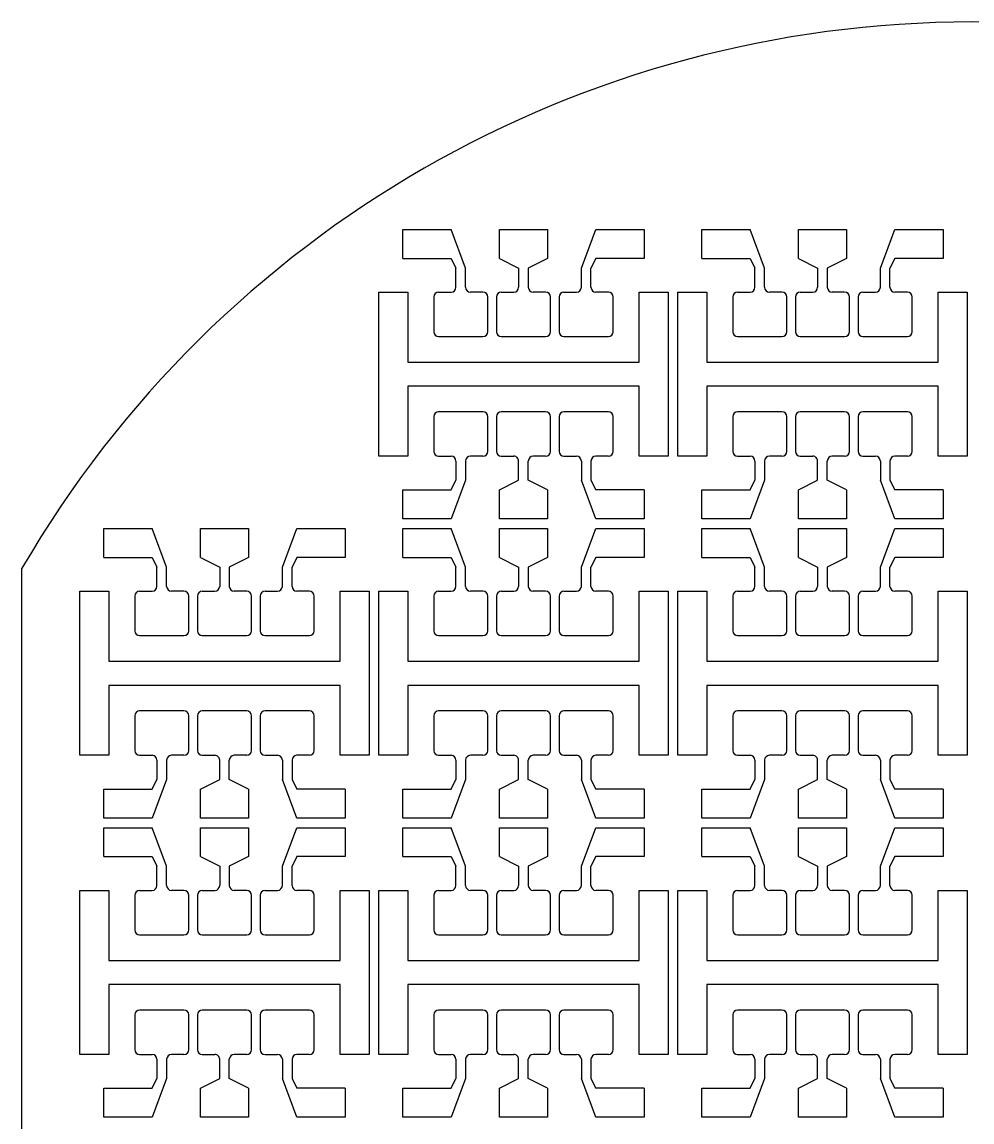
# Model space of a CAD drawing. Header units: millimetres. Extents: x 2005 to 2202, y 1694 to 1922.
# Drawn here: x 2005.4 to 2103.9, y 1807.7 to 1921.7 of the extents above; entities that cross this region are included whole.
import ezdxf

# ---------------------------------------------------------------- set-up
doc = ezdxf.new("R2010")
doc.units = ezdxf.units.MM
doc.layers.add('evap_stencil', color=1, linetype='Continuous')

msp = doc.modelspace()

# ---------------------------------------------------------------- linework, layer by layer
at = {"layer": 'evap_stencil'}
for p, q in [((2044.89, 1897.23), (2044.89, 1900.23)), ((2044.89, 1900.23), (2049.89, 1900.23)), ((2051.39, 1896.23), (2049.89, 1900.23)), ((2054.89, 1897.23), (2054.89, 1900.23)), ((2054.89, 1900.23), (2059.89, 1900.23)), ((2059.89, 1900.23), (2059.89, 1897.23)), ((2063.39, 1896.23), (2064.89, 1900.23)), ((2064.89, 1900.23), (2069.89, 1900.23)), ((2069.89, 1900.23), (2069.89, 1897.23)), ((2075.89, 1897.23), (2075.89, 1900.23)), ((2075.89, 1900.23), (2080.89, 1900.23)), ((2082.39, 1896.23), (2080.89, 1900.23)), ((2085.89, 1897.23), (2085.89, 1900.23)), ((2085.89, 1900.23), (2090.89, 1900.23)), ((2090.89, 1900.23), (2090.89, 1897.23)), ((2094.39, 1896.23), (2095.89, 1900.23)), ((2095.89, 1900.23), (2100.89, 1900.23)), ((2100.89, 1900.23), (2100.89, 1897.23)), ((2044.89, 1897.23), (2049.89, 1897.23)), ((2049.89, 1897.23), (2050.39, 1896.23)), ((2054.89, 1897.23), (2056.89, 1896.23)), ((2059.89, 1897.23), (2057.89, 1896.23)), ((2064.89, 1897.23), (2064.39, 1896.23)), ((2069.89, 1897.23), (2064.89, 1897.23)), ((2075.89, 1897.23), (2080.89, 1897.23)), ((2080.89, 1897.23), (2081.39, 1896.23)), ((2085.89, 1897.23), (2087.89, 1896.23)), ((2090.89, 1897.23), (2088.89, 1896.23)), ((2095.89, 1897.23), (2095.39, 1896.23)), ((2100.89, 1897.23), (2095.89, 1897.23)), ((2050.39, 1894.23), (2050.39, 1896.23)), ((2051.39, 1894.23), (2051.39, 1896.23)), ((2056.89, 1896.23), (2056.89, 1894.23)), ((2057.89, 1896.23), (2057.89, 1894.23)), ((2063.39, 1894.23), (2063.39, 1896.23)), ((2064.39, 1894.23), (2064.39, 1896.23)), ((2081.39, 1894.23), (2081.39, 1896.23)), ((2082.39, 1894.23), (2082.39, 1896.23)), ((2087.89, 1896.23), (2087.89, 1894.23)), ((2088.89, 1896.23), (2088.89, 1894.23)), ((2094.39, 1894.23), (2094.39, 1896.23)), ((2095.39, 1894.23), (2095.39, 1896.23)), ((2048.59, 1893.73), (2049.89, 1893.73)), ((2053.19, 1893.73), (2051.89, 1893.73)), ((2055.09, 1893.73), (2056.39, 1893.73)), ((2059.69, 1893.73), (2058.39, 1893.73)), ((2061.59, 1893.73), (2062.89, 1893.73)), ((2066.19, 1893.73), (2064.89, 1893.73)), ((2079.59, 1893.73), (2080.89, 1893.73)), ((2084.19, 1893.73), (2082.89, 1893.73)), ((2086.09, 1893.73), (2087.39, 1893.73)), ((2090.69, 1893.73), (2089.39, 1893.73)), ((2092.59, 1893.73), (2093.89, 1893.73)), ((2097.19, 1893.73), (2095.89, 1893.73)), ((2048.09, 1893.23), (2048.09, 1889.63)), ((2053.69, 1889.63), (2053.69, 1893.23)), ((2054.59, 1893.23), (2054.59, 1889.63)), ((2060.19, 1889.63), (2060.19, 1893.23)), ((2061.09, 1893.23), (2061.09, 1889.63)), ((2066.69, 1889.63), (2066.69, 1893.23)), ((2079.09, 1893.23), (2079.09, 1889.63)), ((2084.69, 1889.63), (2084.69, 1893.23)), ((2085.59, 1893.23), (2085.59, 1889.63)), ((2091.19, 1889.63), (2091.19, 1893.23)), ((2092.09, 1893.23), (2092.09, 1889.63)), ((2097.69, 1889.63), (2097.69, 1893.23)), ((2048.59, 1889.13), (2053.19, 1889.13)), ((2055.09, 1889.13), (2059.69, 1889.13)), ((2061.59, 1889.13), (2066.19, 1889.13)), ((2079.59, 1889.13), (2084.19, 1889.13)), ((2086.09, 1889.13), (2090.69, 1889.13)), ((2092.59, 1889.13), (2097.19, 1889.13)), ((2053.19, 1881.33), (2048.59, 1881.33)), ((2059.69, 1881.33), (2055.09, 1881.33)), ((2066.19, 1881.33), (2061.59, 1881.33)), ((2084.19, 1881.33), (2079.59, 1881.33)), ((2090.69, 1881.33), (2086.09, 1881.33)), ((2097.19, 1881.33), (2092.59, 1881.33)), ((2048.09, 1880.83), (2048.09, 1877.23)), ((2053.69, 1877.23), (2053.69, 1880.83)), ((2054.59, 1880.83), (2054.59, 1877.23)), ((2060.19, 1877.23), (2060.19, 1880.83)), ((2061.09, 1880.83), (2061.09, 1877.23)), ((2066.69, 1877.23), (2066.69, 1880.83)), ((2079.09, 1880.83), (2079.09, 1877.23)), ((2084.69, 1877.23), (2084.69, 1880.83)), ((2085.59, 1880.83), (2085.59, 1877.23)), ((2091.19, 1877.23), (2091.19, 1880.83)), ((2092.09, 1880.83), (2092.09, 1877.23)), ((2097.69, 1877.23), (2097.69, 1880.83)), ((2048.59, 1876.73), (2049.89, 1876.73)), ((2053.19, 1876.73), (2051.89, 1876.73)), ((2055.09, 1876.73), (2056.39, 1876.73)), ((2059.69, 1876.73), (2058.39, 1876.73)), ((2061.59, 1876.73), (2062.89, 1876.73)), ((2066.19, 1876.73), (2064.89, 1876.73)), ((2079.59, 1876.73), (2080.89, 1876.73)), ((2084.19, 1876.73), (2082.89, 1876.73)), ((2086.09, 1876.73), (2087.39, 1876.73)), ((2090.69, 1876.73), (2089.39, 1876.73)), ((2092.59, 1876.73), (2093.89, 1876.73)), ((2097.19, 1876.73), (2095.89, 1876.73)), ((2050.39, 1876.23), (2050.39, 1874.23)), ((2051.39, 1876.23), (2051.39, 1874.23)), ((2056.89, 1874.23), (2056.89, 1876.23)), ((2057.89, 1874.23), (2057.89, 1876.23)), ((2063.39, 1876.23), (2063.39, 1874.23)), ((2064.39, 1876.23), (2064.39, 1874.23)), ((2081.39, 1876.23), (2081.39, 1874.23)), ((2082.39, 1876.23), (2082.39, 1874.23)), ((2087.89, 1874.23), (2087.89, 1876.23)), ((2088.89, 1874.23), (2088.89, 1876.23)), ((2094.39, 1876.23), (2094.39, 1874.23)), ((2095.39, 1876.23), (2095.39, 1874.23)), ((2051.39, 1874.23), (2049.89, 1870.23)), ((2049.89, 1873.23), (2050.39, 1874.23)), ((2054.89, 1873.23), (2056.89, 1874.23)), ((2059.89, 1873.23), (2057.89, 1874.23)), ((2064.89, 1870.23), (2063.39, 1874.23)), ((2064.39, 1874.23), (2064.89, 1873.23)), ((2082.39, 1874.23), (2080.89, 1870.23)), ((2080.89, 1873.23), (2081.39, 1874.23)), ((2085.89, 1873.23), (2087.89, 1874.23)), ((2090.89, 1873.23), (2088.89, 1874.23)), ((2095.89, 1870.23), (2094.39, 1874.23)), ((2095.39, 1874.23), (2095.89, 1873.23)), ((2044.89, 1870.23), (2044.89, 1873.23)), ((2044.89, 1873.23), (2049.89, 1873.23)), ((2054.89, 1870.23), (2054.89, 1873.23)), ((2059.89, 1873.23), (2059.89, 1870.23)), ((2069.89, 1873.23), (2064.89, 1873.23)), ((2069.89, 1873.23), (2069.89, 1870.23)), ((2075.89, 1870.23), (2075.89, 1873.23)), ((2075.89, 1873.23), (2080.89, 1873.23)), ((2085.89, 1870.23), (2085.89, 1873.23)), ((2090.89, 1873.23), (2090.89, 1870.23)), ((2100.89, 1873.23), (2095.89, 1873.23)), ((2100.89, 1873.23), (2100.89, 1870.23)), ((2049.89, 1870.23), (2044.89, 1870.23)), ((2059.89, 1870.23), (2054.89, 1870.23)), ((2069.89, 1870.23), (2064.89, 1870.23)), ((2080.89, 1870.23), (2075.89, 1870.23)), ((2090.89, 1870.23), (2085.89, 1870.23)), ((2100.89, 1870.23), (2095.89, 1870.23)), ((2013.89, 1866.23), (2013.89, 1869.23)), ((2013.89, 1869.23), (2018.89, 1869.23)), ((2020.39, 1865.23), (2018.89, 1869.23)), ((2023.89, 1866.23), (2023.89, 1869.23)), ((2023.89, 1869.23), (2028.89, 1869.23)), ((2028.89, 1869.23), (2028.89, 1866.23)), ((2032.39, 1865.23), (2033.89, 1869.23)), ((2033.89, 1869.23), (2038.89, 1869.23)), ((2038.89, 1869.23), (2038.89, 1866.23)), ((2044.89, 1866.23), (2044.89, 1869.23)), ((2044.89, 1869.23), (2049.89, 1869.23)), ((2051.39, 1865.23), (2049.89, 1869.23)), ((2054.89, 1866.23), (2054.89, 1869.23)), ((2054.89, 1869.23), (2059.89, 1869.23)), ((2059.89, 1869.23), (2059.89, 1866.23)), ((2063.39, 1865.23), (2064.89, 1869.23)), ((2064.89, 1869.23), (2069.89, 1869.23)), ((2069.89, 1869.23), (2069.89, 1866.23)), ((2075.89, 1866.23), (2075.89, 1869.23)), ((2075.89, 1869.23), (2080.89, 1869.23)), ((2082.39, 1865.23), (2080.89, 1869.23)), ((2085.89, 1866.23), (2085.89, 1869.23)), ((2085.89, 1869.23), (2090.89, 1869.23)), ((2090.89, 1869.23), (2090.89, 1866.23)), ((2094.39, 1865.23), (2095.89, 1869.23)), ((2095.89, 1869.23), (2100.89, 1869.23)), ((2100.89, 1869.23), (2100.89, 1866.23)), ((2013.89, 1866.23), (2018.89, 1866.23)), ((2018.89, 1866.23), (2019.39, 1865.23)), ((2023.89, 1866.23), (2025.89, 1865.23)), ((2028.89, 1866.23), (2026.89, 1865.23)), ((2033.89, 1866.23), (2033.39, 1865.23)), ((2038.89, 1866.23), (2033.89, 1866.23)), ((2044.89, 1866.23), (2049.89, 1866.23)), ((2049.89, 1866.23), (2050.39, 1865.23)), ((2054.89, 1866.23), (2056.89, 1865.23)), ((2059.89, 1866.23), (2057.89, 1865.23)), ((2064.89, 1866.23), (2064.39, 1865.23)), ((2069.89, 1866.23), (2064.89, 1866.23)), ((2075.89, 1866.23), (2080.89, 1866.23)), ((2080.89, 1866.23), (2081.39, 1865.23)), ((2085.89, 1866.23), (2087.89, 1865.23)), ((2090.89, 1866.23), (2088.89, 1865.23)), ((2095.89, 1866.23), (2095.39, 1865.23)), ((2100.89, 1866.23), (2095.89, 1866.23)), ((2005.39, 1750.33), (2005.39, 1865.13)), ((2019.39, 1863.23), (2019.39, 1865.23)), ((2020.39, 1863.23), (2020.39, 1865.23)), ((2025.89, 1865.23), (2025.89, 1863.23)), ((2026.89, 1865.23), (2026.89, 1863.23)), ((2032.39, 1863.23), (2032.39, 1865.23)), ((2033.39, 1863.23), (2033.39, 1865.23)), ((2050.39, 1863.23), (2050.39, 1865.23)), ((2051.39, 1863.23), (2051.39, 1865.23)), ((2056.89, 1865.23), (2056.89, 1863.23)), ((2057.89, 1865.23), (2057.89, 1863.23)), ((2063.39, 1863.23), (2063.39, 1865.23)), ((2064.39, 1863.23), (2064.39, 1865.23)), ((2081.39, 1863.23), (2081.39, 1865.23)), ((2082.39, 1863.23), (2082.39, 1865.23)), ((2087.89, 1865.23), (2087.89, 1863.23)), ((2088.89, 1865.23), (2088.89, 1863.23)), ((2094.39, 1863.23), (2094.39, 1865.23)), ((2095.39, 1863.23), (2095.39, 1865.23)), ((2017.09, 1862.23), (2017.09, 1858.63)), ((2017.59, 1862.73), (2018.89, 1862.73)), ((2022.19, 1862.73), (2020.89, 1862.73)), ((2022.69, 1858.63), (2022.69, 1862.23)), ((2023.59, 1862.23), (2023.59, 1858.63)), ((2024.09, 1862.73), (2025.39, 1862.73)), ((2028.69, 1862.73), (2027.39, 1862.73)), ((2029.19, 1858.63), (2029.19, 1862.23)), ((2030.09, 1862.23), (2030.09, 1858.63)), ((2030.59, 1862.73), (2031.89, 1862.73)), ((2035.19, 1862.73), (2033.89, 1862.73)), ((2035.69, 1858.63), (2035.69, 1862.23)), ((2048.09, 1862.23), (2048.09, 1858.63)), ((2048.59, 1862.73), (2049.89, 1862.73)), ((2053.19, 1862.73), (2051.89, 1862.73)), ((2053.69, 1858.63), (2053.69, 1862.23)), ((2054.59, 1862.23), (2054.59, 1858.63)), ((2055.09, 1862.73), (2056.39, 1862.73)), ((2059.69, 1862.73), (2058.39, 1862.73)), ((2060.19, 1858.63), (2060.19, 1862.23)), ((2061.09, 1862.23), (2061.09, 1858.63)), ((2061.59, 1862.73), (2062.89, 1862.73)), ((2066.19, 1862.73), (2064.89, 1862.73)), ((2066.69, 1858.63), (2066.69, 1862.23)), ((2079.09, 1862.23), (2079.09, 1858.63)), ((2079.59, 1862.73), (2080.89, 1862.73)), ((2084.19, 1862.73), (2082.89, 1862.73)), ((2084.69, 1858.63), (2084.69, 1862.23)), ((2085.59, 1862.23), (2085.59, 1858.63)), ((2086.09, 1862.73), (2087.39, 1862.73)), ((2090.69, 1862.73), (2089.39, 1862.73)), ((2091.19, 1858.63), (2091.19, 1862.23)), ((2092.09, 1862.23), (2092.09, 1858.63)), ((2092.59, 1862.73), (2093.89, 1862.73)), ((2097.19, 1862.73), (2095.89, 1862.73)), ((2097.69, 1858.63), (2097.69, 1862.23)), ((2017.59, 1858.13), (2022.19, 1858.13)), ((2024.09, 1858.13), (2028.69, 1858.13)), ((2030.59, 1858.13), (2035.19, 1858.13)), ((2048.59, 1858.13), (2053.19, 1858.13)), ((2055.09, 1858.13), (2059.69, 1858.13)), ((2061.59, 1858.13), (2066.19, 1858.13)), ((2079.59, 1858.13), (2084.19, 1858.13)), ((2086.09, 1858.13), (2090.69, 1858.13)), ((2092.59, 1858.13), (2097.19, 1858.13)), ((2022.19, 1850.33), (2017.59, 1850.33)), ((2028.69, 1850.33), (2024.09, 1850.33)), ((2035.19, 1850.33), (2030.59, 1850.33)), ((2053.19, 1850.33), (2048.59, 1850.33)), ((2059.69, 1850.33), (2055.09, 1850.33)), ((2066.19, 1850.33), (2061.59, 1850.33)), ((2084.19, 1850.33), (2079.59, 1850.33)), ((2090.69, 1850.33), (2086.09, 1850.33)), ((2097.19, 1850.33), (2092.59, 1850.33)), ((2017.09, 1849.83), (2017.09, 1846.23)), ((2022.69, 1846.23), (2022.69, 1849.83)), ((2023.59, 1849.83), (2023.59, 1846.23)), ((2029.19, 1846.23), (2029.19, 1849.83)), ((2030.09, 1849.83), (2030.09, 1846.23)), ((2035.69, 1846.23), (2035.69, 1849.83)), ((2048.09, 1849.83), (2048.09, 1846.23)), ((2053.69, 1846.23), (2053.69, 1849.83)), ((2054.59, 1849.83), (2054.59, 1846.23)), ((2060.19, 1846.23), (2060.19, 1849.83)), ((2061.09, 1849.83), (2061.09, 1846.23)), ((2066.69, 1846.23), (2066.69, 1849.83)), ((2079.09, 1849.83), (2079.09, 1846.23)), ((2084.69, 1846.23), (2084.69, 1849.83)), ((2085.59, 1849.83), (2085.59, 1846.23)), ((2091.19, 1846.23), (2091.19, 1849.83)), ((2092.09, 1849.83), (2092.09, 1846.23)), ((2097.69, 1846.23), (2097.69, 1849.83)), ((2017.59, 1845.73), (2018.89, 1845.73)), ((2022.19, 1845.73), (2020.89, 1845.73)), ((2024.09, 1845.73), (2025.39, 1845.73)), ((2028.69, 1845.73), (2027.39, 1845.73)), ((2030.59, 1845.73), (2031.89, 1845.73)), ((2035.19, 1845.73), (2033.89, 1845.73)), ((2048.59, 1845.73), (2049.89, 1845.73)), ((2053.19, 1845.73), (2051.89, 1845.73)), ((2055.09, 1845.73), (2056.39, 1845.73)), ((2059.69, 1845.73), (2058.39, 1845.73)), ((2061.59, 1845.73), (2062.89, 1845.73)), ((2066.19, 1845.73), (2064.89, 1845.73)), ((2079.59, 1845.73), (2080.89, 1845.73)), ((2084.19, 1845.73), (2082.89, 1845.73)), ((2086.09, 1845.73), (2087.39, 1845.73)), ((2090.69, 1845.73), (2089.39, 1845.73)), ((2092.59, 1845.73), (2093.89, 1845.73)), ((2097.19, 1845.73), (2095.89, 1845.73)), ((2019.39, 1845.23), (2019.39, 1843.23)), ((2020.39, 1845.23), (2020.39, 1843.23)), ((2025.89, 1843.23), (2025.89, 1845.23)), ((2026.89, 1843.23), (2026.89, 1845.23)), ((2032.39, 1845.23), (2032.39, 1843.23)), ((2033.39, 1845.23), (2033.39, 1843.23)), ((2050.39, 1845.23), (2050.39, 1843.23)), ((2051.39, 1845.23), (2051.39, 1843.23)), ((2056.89, 1843.23), (2056.89, 1845.23)), ((2057.89, 1843.23), (2057.89, 1845.23)), ((2063.39, 1845.23), (2063.39, 1843.23)), ((2064.39, 1845.23), (2064.39, 1843.23)), ((2081.39, 1845.23), (2081.39, 1843.23)), ((2082.39, 1845.23), (2082.39, 1843.23)), ((2087.89, 1843.23), (2087.89, 1845.23)), ((2088.89, 1843.23), (2088.89, 1845.23)), ((2094.39, 1845.23), (2094.39, 1843.23)), ((2095.39, 1845.23), (2095.39, 1843.23)), ((2020.39, 1843.23), (2018.89, 1839.23)), ((2018.89, 1842.23), (2019.39, 1843.23)), ((2023.89, 1842.23), (2025.89, 1843.23)), ((2028.89, 1842.23), (2026.89, 1843.23)), ((2033.89, 1839.23), (2032.39, 1843.23)), ((2033.39, 1843.23), (2033.89, 1842.23)), ((2051.39, 1843.23), (2049.89, 1839.23)), ((2049.89, 1842.23), (2050.39, 1843.23)), ((2054.89, 1842.23), (2056.89, 1843.23)), ((2059.89, 1842.23), (2057.89, 1843.23)), ((2064.89, 1839.23), (2063.39, 1843.23)), ((2064.39, 1843.23), (2064.89, 1842.23)), ((2082.39, 1843.23), (2080.89, 1839.23)), ((2080.89, 1842.23), (2081.39, 1843.23)), ((2085.89, 1842.23), (2087.89, 1843.23)), ((2090.89, 1842.23), (2088.89, 1843.23)), ((2095.89, 1839.23), (2094.39, 1843.23)), ((2095.39, 1843.23), (2095.89, 1842.23)), ((2013.89, 1839.23), (2013.89, 1842.23)), ((2013.89, 1842.23), (2018.89, 1842.23)), ((2023.89, 1839.23), (2023.89, 1842.23)), ((2028.89, 1842.23), (2028.89, 1839.23)), ((2038.89, 1842.23), (2033.89, 1842.23)), ((2038.89, 1842.23), (2038.89, 1839.23)), ((2044.89, 1839.23), (2044.89, 1842.23)), ((2044.89, 1842.23), (2049.89, 1842.23)), ((2054.89, 1839.23), (2054.89, 1842.23)), ((2059.89, 1842.23), (2059.89, 1839.23)), ((2069.89, 1842.23), (2064.89, 1842.23)), ((2069.89, 1842.23), (2069.89, 1839.23)), ((2075.89, 1839.23), (2075.89, 1842.23)), ((2075.89, 1842.23), (2080.89, 1842.23)), ((2085.89, 1839.23), (2085.89, 1842.23)), ((2090.89, 1842.23), (2090.89, 1839.23)), ((2100.89, 1842.23), (2095.89, 1842.23)), ((2100.89, 1842.23), (2100.89, 1839.23)), ((2018.89, 1839.23), (2013.89, 1839.23)), ((2028.89, 1839.23), (2023.89, 1839.23)), ((2038.89, 1839.23), (2033.89, 1839.23)), ((2049.89, 1839.23), (2044.89, 1839.23)), ((2059.89, 1839.23), (2054.89, 1839.23)), ((2069.89, 1839.23), (2064.89, 1839.23)), ((2080.89, 1839.23), (2075.89, 1839.23)), ((2090.89, 1839.23), (2085.89, 1839.23)), ((2100.89, 1839.23), (2095.89, 1839.23)), ((2013.89, 1835.23), (2013.89, 1838.23)), ((2013.89, 1838.23), (2018.89, 1838.23)), ((2020.39, 1834.23), (2018.89, 1838.23)), ((2023.89, 1835.23), (2023.89, 1838.23)), ((2023.89, 1838.23), (2028.89, 1838.23)), ((2028.89, 1838.23), (2028.89, 1835.23)), ((2032.39, 1834.23), (2033.89, 1838.23)), ((2033.89, 1838.23), (2038.89, 1838.23)), ((2038.89, 1838.23), (2038.89, 1835.23)), ((2044.89, 1835.23), (2044.89, 1838.23)), ((2044.89, 1838.23), (2049.89, 1838.23)), ((2051.39, 1834.23), (2049.89, 1838.23)), ((2054.89, 1835.23), (2054.89, 1838.23)), ((2054.89, 1838.23), (2059.89, 1838.23)), ((2059.89, 1838.23), (2059.89, 1835.23)), ((2063.39, 1834.23), (2064.89, 1838.23)), ((2064.89, 1838.23), (2069.89, 1838.23)), ((2069.89, 1838.23), (2069.89, 1835.23)), ((2075.89, 1835.23), (2075.89, 1838.23)), ((2075.89, 1838.23), (2080.89, 1838.23)), ((2082.39, 1834.23), (2080.89, 1838.23)), ((2085.89, 1835.23), (2085.89, 1838.23)), ((2085.89, 1838.23), (2090.89, 1838.23)), ((2090.89, 1838.23), (2090.89, 1835.23)), ((2094.39, 1834.23), (2095.89, 1838.23)), ((2095.89, 1838.23), (2100.89, 1838.23)), ((2100.89, 1838.23), (2100.89, 1835.23)), ((2013.89, 1835.23), (2018.89, 1835.23)), ((2018.89, 1835.23), (2019.39, 1834.23)), ((2023.89, 1835.23), (2025.89, 1834.23)), ((2028.89, 1835.23), (2026.89, 1834.23)), ((2033.89, 1835.23), (2033.39, 1834.23)), ((2038.89, 1835.23), (2033.89, 1835.23)), ((2044.89, 1835.23), (2049.89, 1835.23)), ((2049.89, 1835.23), (2050.39, 1834.23)), ((2054.89, 1835.23), (2056.89, 1834.23)), ((2059.89, 1835.23), (2057.89, 1834.23)), ((2064.89, 1835.23), (2064.39, 1834.23)), ((2069.89, 1835.23), (2064.89, 1835.23)), ((2075.89, 1835.23), (2080.89, 1835.23)), ((2080.89, 1835.23), (2081.39, 1834.23)), ((2085.89, 1835.23), (2087.89, 1834.23)), ((2090.89, 1835.23), (2088.89, 1834.23)), ((2095.89, 1835.23), (2095.39, 1834.23)), ((2100.89, 1835.23), (2095.89, 1835.23)), ((2019.39, 1832.23), (2019.39, 1834.23)), ((2020.39, 1832.23), (2020.39, 1834.23)), ((2025.89, 1834.23), (2025.89, 1832.23)), ((2026.89, 1834.23), (2026.89, 1832.23)), ((2032.39, 1832.23), (2032.39, 1834.23)), ((2033.39, 1832.23), (2033.39, 1834.23)), ((2050.39, 1832.23), (2050.39, 1834.23)), ((2051.39, 1832.23), (2051.39, 1834.23)), ((2056.89, 1834.23), (2056.89, 1832.23)), ((2057.89, 1834.23), (2057.89, 1832.23)), ((2063.39, 1832.23), (2063.39, 1834.23)), ((2064.39, 1832.23), (2064.39, 1834.23)), ((2081.39, 1832.23), (2081.39, 1834.23)), ((2082.39, 1832.23), (2082.39, 1834.23)), ((2087.89, 1834.23), (2087.89, 1832.23)), ((2088.89, 1834.23), (2088.89, 1832.23)), ((2094.39, 1832.23), (2094.39, 1834.23)), ((2095.39, 1832.23), (2095.39, 1834.23)), ((2017.09, 1831.23), (2017.09, 1827.63)), ((2017.59, 1831.73), (2018.89, 1831.73)), ((2022.19, 1831.73), (2020.89, 1831.73)), ((2022.69, 1827.63), (2022.69, 1831.23)), ((2023.59, 1831.23), (2023.59, 1827.63)), ((2024.09, 1831.73), (2025.39, 1831.73)), ((2028.69, 1831.73), (2027.39, 1831.73)), ((2029.19, 1827.63), (2029.19, 1831.23)), ((2030.09, 1831.23), (2030.09, 1827.63)), ((2030.59, 1831.73), (2031.89, 1831.73)), ((2035.19, 1831.73), (2033.89, 1831.73)), ((2035.69, 1827.63), (2035.69, 1831.23)), ((2048.09, 1831.23), (2048.09, 1827.63)), ((2048.59, 1831.73), (2049.89, 1831.73)), ((2053.19, 1831.73), (2051.89, 1831.73)), ((2053.69, 1827.63), (2053.69, 1831.23)), ((2054.59, 1831.23), (2054.59, 1827.63)), ((2055.09, 1831.73), (2056.39, 1831.73)), ((2059.69, 1831.73), (2058.39, 1831.73)), ((2060.19, 1827.63), (2060.19, 1831.23)), ((2061.09, 1831.23), (2061.09, 1827.63)), ((2061.59, 1831.73), (2062.89, 1831.73)), ((2066.19, 1831.73), (2064.89, 1831.73)), ((2066.69, 1827.63), (2066.69, 1831.23)), ((2079.09, 1831.23), (2079.09, 1827.63)), ((2079.59, 1831.73), (2080.89, 1831.73)), ((2084.19, 1831.73), (2082.89, 1831.73)), ((2084.69, 1827.63), (2084.69, 1831.23)), ((2085.59, 1831.23), (2085.59, 1827.63)), ((2086.09, 1831.73), (2087.39, 1831.73)), ((2090.69, 1831.73), (2089.39, 1831.73)), ((2091.19, 1827.63), (2091.19, 1831.23)), ((2092.09, 1831.23), (2092.09, 1827.63)), ((2092.59, 1831.73), (2093.89, 1831.73)), ((2097.19, 1831.73), (2095.89, 1831.73)), ((2097.69, 1827.63), (2097.69, 1831.23)), ((2017.59, 1827.13), (2022.19, 1827.13)), ((2024.09, 1827.13), (2028.69, 1827.13)), ((2030.59, 1827.13), (2035.19, 1827.13)), ((2048.59, 1827.13), (2053.19, 1827.13)), ((2055.09, 1827.13), (2059.69, 1827.13)), ((2061.59, 1827.13), (2066.19, 1827.13)), ((2079.59, 1827.13), (2084.19, 1827.13)), ((2086.09, 1827.13), (2090.69, 1827.13)), ((2092.59, 1827.13), (2097.19, 1827.13)), ((2017.09, 1818.83), (2017.09, 1815.23)), ((2022.19, 1819.33), (2017.59, 1819.33)), ((2022.69, 1815.23), (2022.69, 1818.83)), ((2023.59, 1818.83), (2023.59, 1815.23)), ((2028.69, 1819.33), (2024.09, 1819.33)), ((2029.19, 1815.23), (2029.19, 1818.83)), ((2030.09, 1818.83), (2030.09, 1815.23)), ((2035.19, 1819.33), (2030.59, 1819.33)), ((2035.69, 1815.23), (2035.69, 1818.83)), ((2048.09, 1818.83), (2048.09, 1815.23)), ((2053.19, 1819.33), (2048.59, 1819.33)), ((2053.69, 1815.23), (2053.69, 1818.83)), ((2054.59, 1818.83), (2054.59, 1815.23)), ((2059.69, 1819.33), (2055.09, 1819.33)), ((2060.19, 1815.23), (2060.19, 1818.83)), ((2061.09, 1818.83), (2061.09, 1815.23)), ((2066.19, 1819.33), (2061.59, 1819.33)), ((2066.69, 1815.23), (2066.69, 1818.83)), ((2079.09, 1818.83), (2079.09, 1815.23)), ((2084.19, 1819.33), (2079.59, 1819.33)), ((2084.69, 1815.23), (2084.69, 1818.83)), ((2085.59, 1818.83), (2085.59, 1815.23)), ((2090.69, 1819.33), (2086.09, 1819.33)), ((2091.19, 1815.23), (2091.19, 1818.83)), ((2092.09, 1818.83), (2092.09, 1815.23)), ((2097.19, 1819.33), (2092.59, 1819.33)), ((2097.69, 1815.23), (2097.69, 1818.83)), ((2017.59, 1814.73), (2018.89, 1814.73)), ((2019.39, 1814.23), (2019.39, 1812.23)), ((2020.39, 1814.23), (2020.39, 1812.23)), ((2022.19, 1814.73), (2020.89, 1814.73)), ((2024.09, 1814.73), (2025.39, 1814.73)), ((2025.89, 1812.23), (2025.89, 1814.23)), ((2026.89, 1812.23), (2026.89, 1814.23)), ((2028.69, 1814.73), (2027.39, 1814.73)), ((2030.59, 1814.73), (2031.89, 1814.73)), ((2032.39, 1814.23), (2032.39, 1812.23)), ((2033.39, 1814.23), (2033.39, 1812.23)), ((2035.19, 1814.73), (2033.89, 1814.73)), ((2048.59, 1814.73), (2049.89, 1814.73)), ((2050.39, 1814.23), (2050.39, 1812.23)), ((2051.39, 1814.23), (2051.39, 1812.23)), ((2053.19, 1814.73), (2051.89, 1814.73)), ((2055.09, 1814.73), (2056.39, 1814.73)), ((2056.89, 1812.23), (2056.89, 1814.23)), ((2057.89, 1812.23), (2057.89, 1814.23)), ((2059.69, 1814.73), (2058.39, 1814.73)), ((2061.59, 1814.73), (2062.89, 1814.73)), ((2063.39, 1814.23), (2063.39, 1812.23)), ((2064.39, 1814.23), (2064.39, 1812.23)), ((2066.19, 1814.73), (2064.89, 1814.73)), ((2079.59, 1814.73), (2080.89, 1814.73)), ((2081.39, 1814.23), (2081.39, 1812.23)), ((2082.39, 1814.23), (2082.39, 1812.23)), ((2084.19, 1814.73), (2082.89, 1814.73)), ((2086.09, 1814.73), (2087.39, 1814.73)), ((2087.89, 1812.23), (2087.89, 1814.23)), ((2088.89, 1812.23), (2088.89, 1814.23)), ((2090.69, 1814.73), (2089.39, 1814.73)), ((2092.59, 1814.73), (2093.89, 1814.73)), ((2094.39, 1814.23), (2094.39, 1812.23)), ((2095.39, 1814.23), (2095.39, 1812.23)), ((2097.19, 1814.73), (2095.89, 1814.73)), ((2020.39, 1812.23), (2018.89, 1808.23)), ((2018.89, 1811.23), (2019.39, 1812.23)), ((2023.89, 1811.23), (2025.89, 1812.23)), ((2028.89, 1811.23), (2026.89, 1812.23)), ((2033.89, 1808.23), (2032.39, 1812.23)), ((2033.39, 1812.23), (2033.89, 1811.23)), ((2051.39, 1812.23), (2049.89, 1808.23)), ((2049.89, 1811.23), (2050.39, 1812.23)), ((2054.89, 1811.23), (2056.89, 1812.23)), ((2059.89, 1811.23), (2057.89, 1812.23)), ((2064.89, 1808.23), (2063.39, 1812.23)), ((2064.39, 1812.23), (2064.89, 1811.23)), ((2082.39, 1812.23), (2080.89, 1808.23)), ((2080.89, 1811.23), (2081.39, 1812.23)), ((2085.89, 1811.23), (2087.89, 1812.23)), ((2090.89, 1811.23), (2088.89, 1812.23)), ((2095.89, 1808.23), (2094.39, 1812.23)), ((2095.39, 1812.23), (2095.89, 1811.23)), ((2013.89, 1808.23), (2013.89, 1811.23)), ((2013.89, 1811.23), (2018.89, 1811.23)), ((2023.89, 1808.23), (2023.89, 1811.23)), ((2028.89, 1811.23), (2028.89, 1808.23)), ((2038.89, 1811.23), (2033.89, 1811.23)), ((2038.89, 1811.23), (2038.89, 1808.23)), ((2044.89, 1808.23), (2044.89, 1811.23)), ((2044.89, 1811.23), (2049.89, 1811.23)), ((2054.89, 1808.23), (2054.89, 1811.23)), ((2059.89, 1811.23), (2059.89, 1808.23)), ((2069.89, 1811.23), (2064.89, 1811.23)), ((2069.89, 1811.23), (2069.89, 1808.23)), ((2075.89, 1808.23), (2075.89, 1811.23)), ((2075.89, 1811.23), (2080.89, 1811.23)), ((2085.89, 1808.23), (2085.89, 1811.23)), ((2090.89, 1811.23), (2090.89, 1808.23)), ((2100.89, 1811.23), (2095.89, 1811.23)), ((2100.89, 1811.23), (2100.89, 1808.23)), ((2018.89, 1808.23), (2013.89, 1808.23)), ((2028.89, 1808.23), (2023.89, 1808.23)), ((2038.89, 1808.23), (2033.89, 1808.23)), ((2049.89, 1808.23), (2044.89, 1808.23)), ((2059.89, 1808.23), (2054.89, 1808.23)), ((2069.89, 1808.23), (2064.89, 1808.23)), ((2080.89, 1808.23), (2075.89, 1808.23)), ((2090.89, 1808.23), (2085.89, 1808.23)), ((2100.89, 1808.23), (2095.89, 1808.23))]:
    msp.add_line(p, q, dxfattribs=at)
for points in [[(2042.39, 1893.73), (2045.39, 1893.73), (2045.39, 1886.48), (2069.39, 1886.48), (2069.39, 1893.73), (2072.39, 1893.73), (2072.39, 1876.73), (2069.39, 1876.73), (2069.39, 1883.98), (2045.39, 1883.98), (2045.39, 1876.73), (2042.39, 1876.73), (2042.39, 1893.73)], [(2073.39, 1893.73), (2076.39, 1893.73), (2076.39, 1886.48), (2100.39, 1886.48), (2100.39, 1893.73), (2103.39, 1893.73), (2103.39, 1876.73), (2100.39, 1876.73), (2100.39, 1883.98), (2076.39, 1883.98), (2076.39, 1876.73), (2073.39, 1876.73), (2073.39, 1893.73)], [(2011.39, 1862.73), (2014.39, 1862.73), (2014.39, 1855.48), (2038.39, 1855.48), (2038.39, 1862.73), (2041.39, 1862.73), (2041.39, 1845.73), (2038.39, 1845.73), (2038.39, 1852.98), (2014.39, 1852.98), (2014.39, 1845.73), (2011.39, 1845.73), (2011.39, 1862.73)], [(2042.39, 1862.73), (2045.39, 1862.73), (2045.39, 1855.48), (2069.39, 1855.48), (2069.39, 1862.73), (2072.39, 1862.73), (2072.39, 1845.73), (2069.39, 1845.73), (2069.39, 1852.98), (2045.39, 1852.98), (2045.39, 1845.73), (2042.39, 1845.73), (2042.39, 1862.73)], [(2073.39, 1862.73), (2076.39, 1862.73), (2076.39, 1855.48), (2100.39, 1855.48), (2100.39, 1862.73), (2103.39, 1862.73), (2103.39, 1845.73), (2100.39, 1845.73), (2100.39, 1852.98), (2076.39, 1852.98), (2076.39, 1845.73), (2073.39, 1845.73), (2073.39, 1862.73)], [(2011.39, 1831.73), (2014.39, 1831.73), (2014.39, 1824.48), (2038.39, 1824.48), (2038.39, 1831.73), (2041.39, 1831.73), (2041.39, 1814.73), (2038.39, 1814.73), (2038.39, 1821.98), (2014.39, 1821.98), (2014.39, 1814.73), (2011.39, 1814.73), (2011.39, 1831.73)], [(2042.39, 1831.73), (2045.39, 1831.73), (2045.39, 1824.48), (2069.39, 1824.48), (2069.39, 1831.73), (2072.39, 1831.73), (2072.39, 1814.73), (2069.39, 1814.73), (2069.39, 1821.98), (2045.39, 1821.98), (2045.39, 1814.73), (2042.39, 1814.73), (2042.39, 1831.73)], [(2073.39, 1831.73), (2076.39, 1831.73), (2076.39, 1824.48), (2100.39, 1824.48), (2100.39, 1831.73), (2103.39, 1831.73), (2103.39, 1814.73), (2100.39, 1814.73), (2100.39, 1821.98), (2076.39, 1821.98), (2076.39, 1814.73), (2073.39, 1814.73), (2073.39, 1831.73)]]:
    msp.add_lwpolyline(points, dxfattribs=at)
for centre, radius, start, end in [((2103.89, 1807.73), 114, 30.2232, 149.7686), ((2048.59, 1893.23), 0.5, 90, 180), ((2049.89, 1894.23), 0.5, 270, 0), ((2051.89, 1894.23), 0.5, 180, 270), ((2053.19, 1893.23), 0.5, 0, 90), ((2055.09, 1893.23), 0.5, 90, 180), ((2056.39, 1894.23), 0.5, 270, 0), ((2058.39, 1894.23), 0.5, 180, 270), ((2059.69, 1893.23), 0.5, 0, 90), ((2061.59, 1893.23), 0.5, 90, 180), ((2062.89, 1894.23), 0.5, 270, 0), ((2064.89, 1894.23), 0.5, 180, 270), ((2066.19, 1893.23), 0.5, 0, 90), ((2079.59, 1893.23), 0.5, 90, 180), ((2080.89, 1894.23), 0.5, 270, 0), ((2082.89, 1894.23), 0.5, 180, 270), ((2084.19, 1893.23), 0.5, 0, 90), ((2086.09, 1893.23), 0.5, 90, 180), ((2087.39, 1894.23), 0.5, 270, 0), ((2089.39, 1894.23), 0.5, 180, 270), ((2090.69, 1893.23), 0.5, 0, 90), ((2092.59, 1893.23), 0.5, 90, 180), ((2093.89, 1894.23), 0.5, 270, 0), ((2095.89, 1894.23), 0.5, 180, 270), ((2097.19, 1893.23), 0.5, 0, 90), ((2048.59, 1889.63), 0.5, 180, 270), ((2053.19, 1889.63), 0.5, 270, 0), ((2055.09, 1889.63), 0.5, 180, 270), ((2059.69, 1889.63), 0.5, 270, 0), ((2061.59, 1889.63), 0.5, 180, 270), ((2066.19, 1889.63), 0.5, 270, 0), ((2079.59, 1889.63), 0.5, 180, 270), ((2084.19, 1889.63), 0.5, 270, 0), ((2086.09, 1889.63), 0.5, 180, 270), ((2090.69, 1889.63), 0.5, 270, 0), ((2092.59, 1889.63), 0.5, 180, 270), ((2097.19, 1889.63), 0.5, 270, 0), ((2048.59, 1880.83), 0.5, 90, 180), ((2053.19, 1880.83), 0.5, 0, 90), ((2055.09, 1880.83), 0.5, 90, 180), ((2059.69, 1880.83), 0.5, 0, 90), ((2061.59, 1880.83), 0.5, 90, 180), ((2066.19, 1880.83), 0.5, 0, 90), ((2079.59, 1880.83), 0.5, 90, 180), ((2084.19, 1880.83), 0.5, 0, 90), ((2086.09, 1880.83), 0.5, 90, 180), ((2090.69, 1880.83), 0.5, 0, 90), ((2092.59, 1880.83), 0.5, 90, 180), ((2097.19, 1880.83), 0.5, 0, 90), ((2048.59, 1877.23), 0.5, 180, 270), ((2049.89, 1876.23), 0.5, 0, 90), ((2051.89, 1876.23), 0.5, 90, 180), ((2053.19, 1877.23), 0.5, 270, 0), ((2055.09, 1877.23), 0.5, 180, 270), ((2056.39, 1876.23), 0.5, 359.9986, 90), ((2058.39, 1876.23), 0.5, 90, 180), ((2059.69, 1877.23), 0.5, 270, 0), ((2061.59, 1877.23), 0.5, 180, 270), ((2062.89, 1876.23), 0.5, 0, 90), ((2064.89, 1876.23), 0.5, 90, 180), ((2066.19, 1877.23), 0.5, 270, 0), ((2079.59, 1877.23), 0.5, 180, 270), ((2080.89, 1876.23), 0.5, 0, 90), ((2082.89, 1876.23), 0.5, 90, 180), ((2084.19, 1877.23), 0.5, 270, 0), ((2086.09, 1877.23), 0.5, 180, 270), ((2087.39, 1876.23), 0.5, 359.9986, 90), ((2089.39, 1876.23), 0.5, 90, 180), ((2090.69, 1877.23), 0.5, 270, 0), ((2092.59, 1877.23), 0.5, 180, 270), ((2093.89, 1876.23), 0.5, 0, 90), ((2095.89, 1876.23), 0.5, 90, 180), ((2097.19, 1877.23), 0.5, 270, 0), ((2018.89, 1863.23), 0.5, 270, 0), ((2020.89, 1863.23), 0.5, 180, 270), ((2025.39, 1863.23), 0.5, 270, 0), ((2027.39, 1863.23), 0.5, 180, 270), ((2031.89, 1863.23), 0.5, 270, 0), ((2033.89, 1863.23), 0.5, 180, 270), ((2049.89, 1863.23), 0.5, 270, 0), ((2051.89, 1863.23), 0.5, 180, 270), ((2056.39, 1863.23), 0.5, 270, 0), ((2058.39, 1863.23), 0.5, 180, 270), ((2062.89, 1863.23), 0.5, 270, 0), ((2064.89, 1863.23), 0.5, 180, 270), ((2080.89, 1863.23), 0.5, 270, 0), ((2082.89, 1863.23), 0.5, 180, 270), ((2087.39, 1863.23), 0.5, 270, 0), ((2089.39, 1863.23), 0.5, 180, 270), ((2093.89, 1863.23), 0.5, 270, 0), ((2095.89, 1863.23), 0.5, 180, 270), ((2017.59, 1862.23), 0.5, 90, 180), ((2022.19, 1862.23), 0.5, 0, 90), ((2024.09, 1862.23), 0.5, 90, 180), ((2028.69, 1862.23), 0.5, 0, 90), ((2030.59, 1862.23), 0.5, 90, 180), ((2035.19, 1862.23), 0.5, 0, 90), ((2048.59, 1862.23), 0.5, 90, 180), ((2053.19, 1862.23), 0.5, 0, 90), ((2055.09, 1862.23), 0.5, 90, 180), ((2059.69, 1862.23), 0.5, 0, 90), ((2061.59, 1862.23), 0.5, 90, 180), ((2066.19, 1862.23), 0.5, 0, 90), ((2079.59, 1862.23), 0.5, 90, 180), ((2084.19, 1862.23), 0.5, 0, 90), ((2086.09, 1862.23), 0.5, 90, 180), ((2090.69, 1862.23), 0.5, 0, 90), ((2092.59, 1862.23), 0.5, 90, 180), ((2097.19, 1862.23), 0.5, 0, 90), ((2017.59, 1858.63), 0.5, 180, 270), ((2022.19, 1858.63), 0.5, 270, 0), ((2024.09, 1858.63), 0.5, 180, 270), ((2028.69, 1858.63), 0.5, 270, 0), ((2030.59, 1858.63), 0.5, 180, 270), ((2035.19, 1858.63), 0.5, 270, 0), ((2048.59, 1858.63), 0.5, 180, 270), ((2053.19, 1858.63), 0.5, 270, 0), ((2055.09, 1858.63), 0.5, 180, 270), ((2059.69, 1858.63), 0.5, 270, 0), ((2061.59, 1858.63), 0.5, 180, 270), ((2066.19, 1858.63), 0.5, 270, 0), ((2079.59, 1858.63), 0.5, 180, 270), ((2084.19, 1858.63), 0.5, 270, 0), ((2086.09, 1858.63), 0.5, 180, 270), ((2090.69, 1858.63), 0.5, 270, 0), ((2092.59, 1858.63), 0.5, 180, 270), ((2097.19, 1858.63), 0.5, 270, 0), ((2017.59, 1849.83), 0.5, 90, 180), ((2022.19, 1849.83), 0.5, 0, 90), ((2024.09, 1849.83), 0.5, 90, 180), ((2028.69, 1849.83), 0.5, 0, 90), ((2030.59, 1849.83), 0.5, 90, 180), ((2035.19, 1849.83), 0.5, 0, 90), ((2048.59, 1849.83), 0.5, 90, 180), ((2053.19, 1849.83), 0.5, 0, 90), ((2055.09, 1849.83), 0.5, 90, 180), ((2059.69, 1849.83), 0.5, 0, 90), ((2061.59, 1849.83), 0.5, 90, 180), ((2066.19, 1849.83), 0.5, 0, 90), ((2079.59, 1849.83), 0.5, 90, 180), ((2084.19, 1849.83), 0.5, 0, 90), ((2086.09, 1849.83), 0.5, 90, 180), ((2090.69, 1849.83), 0.5, 0, 90), ((2092.59, 1849.83), 0.5, 90, 180), ((2097.19, 1849.83), 0.5, 0, 90), ((2017.59, 1846.23), 0.5, 180, 270), ((2018.89, 1845.23), 0.5, 0, 90), ((2020.89, 1845.23), 0.5, 90, 180), ((2022.19, 1846.23), 0.5, 270, 0), ((2024.09, 1846.23), 0.5, 180, 270), ((2025.39, 1845.23), 0.5, 359.9986, 90), ((2027.39, 1845.23), 0.5, 90, 180), ((2028.69, 1846.23), 0.5, 270, 0), ((2030.59, 1846.23), 0.5, 180, 270), ((2031.89, 1845.23), 0.5, 0, 90), ((2033.89, 1845.23), 0.5, 90, 180), ((2035.19, 1846.23), 0.5, 270, 0), ((2048.59, 1846.23), 0.5, 180, 270), ((2049.89, 1845.23), 0.5, 0, 90), ((2051.89, 1845.23), 0.5, 90, 180), ((2053.19, 1846.23), 0.5, 270, 0), ((2055.09, 1846.23), 0.5, 180, 270), ((2056.39, 1845.23), 0.5, 359.9986, 90), ((2058.39, 1845.23), 0.5, 90, 180), ((2059.69, 1846.23), 0.5, 270, 0), ((2061.59, 1846.23), 0.5, 180, 270), ((2062.89, 1845.23), 0.5, 0, 90), ((2064.89, 1845.23), 0.5, 90, 180), ((2066.19, 1846.23), 0.5, 270, 0), ((2079.59, 1846.23), 0.5, 180, 270), ((2080.89, 1845.23), 0.5, 0, 90), ((2082.89, 1845.23), 0.5, 90, 180), ((2084.19, 1846.23), 0.5, 270, 0), ((2086.09, 1846.23), 0.5, 180, 270), ((2087.39, 1845.23), 0.5, 359.9986, 90), ((2089.39, 1845.23), 0.5, 90, 180), ((2090.69, 1846.23), 0.5, 270, 0), ((2092.59, 1846.23), 0.5, 180, 270), ((2093.89, 1845.23), 0.5, 0, 90), ((2095.89, 1845.23), 0.5, 90, 180), ((2097.19, 1846.23), 0.5, 270, 0), ((2018.89, 1832.23), 0.5, 270, 0), ((2020.89, 1832.23), 0.5, 180, 270), ((2025.39, 1832.23), 0.5, 270, 0), ((2027.39, 1832.23), 0.5, 180, 270), ((2031.89, 1832.23), 0.5, 270, 0), ((2033.89, 1832.23), 0.5, 180, 270), ((2049.89, 1832.23), 0.5, 270, 0), ((2051.89, 1832.23), 0.5, 180, 270), ((2056.39, 1832.23), 0.5, 270, 0), ((2058.39, 1832.23), 0.5, 180, 270), ((2062.89, 1832.23), 0.5, 270, 0), ((2064.89, 1832.23), 0.5, 180, 270), ((2080.89, 1832.23), 0.5, 270, 0), ((2082.89, 1832.23), 0.5, 180, 270), ((2087.39, 1832.23), 0.5, 270, 0), ((2089.39, 1832.23), 0.5, 180, 270), ((2093.89, 1832.23), 0.5, 270, 0), ((2095.89, 1832.23), 0.5, 180, 270), ((2017.59, 1831.23), 0.5, 90, 180), ((2022.19, 1831.23), 0.5, 0, 90), ((2024.09, 1831.23), 0.5, 90, 180), ((2028.69, 1831.23), 0.5, 0, 90), ((2030.59, 1831.23), 0.5, 90, 180), ((2035.19, 1831.23), 0.5, 0, 90), ((2048.59, 1831.23), 0.5, 90, 180), ((2053.19, 1831.23), 0.5, 0, 90), ((2055.09, 1831.23), 0.5, 90, 180), ((2059.69, 1831.23), 0.5, 0, 90), ((2061.59, 1831.23), 0.5, 90, 180), ((2066.19, 1831.23), 0.5, 0, 90), ((2079.59, 1831.23), 0.5, 90, 180), ((2084.19, 1831.23), 0.5, 0, 90), ((2086.09, 1831.23), 0.5, 90, 180), ((2090.69, 1831.23), 0.5, 0, 90), ((2092.59, 1831.23), 0.5, 90, 180), ((2097.19, 1831.23), 0.5, 0, 90), ((2017.59, 1827.63), 0.5, 180, 270), ((2022.19, 1827.63), 0.5, 270, 0), ((2024.09, 1827.63), 0.5, 180, 270), ((2028.69, 1827.63), 0.5, 270, 0), ((2030.59, 1827.63), 0.5, 180, 270), ((2035.19, 1827.63), 0.5, 270, 0), ((2048.59, 1827.63), 0.5, 180, 270), ((2053.19, 1827.63), 0.5, 270, 0), ((2055.09, 1827.63), 0.5, 180, 270), ((2059.69, 1827.63), 0.5, 270, 0), ((2061.59, 1827.63), 0.5, 180, 270), ((2066.19, 1827.63), 0.5, 270, 0), ((2079.59, 1827.63), 0.5, 180, 270), ((2084.19, 1827.63), 0.5, 270, 0), ((2086.09, 1827.63), 0.5, 180, 270), ((2090.69, 1827.63), 0.5, 270, 0), ((2092.59, 1827.63), 0.5, 180, 270), ((2097.19, 1827.63), 0.5, 270, 0), ((2017.59, 1818.83), 0.5, 90, 180), ((2022.19, 1818.83), 0.5, 0, 90), ((2024.09, 1818.83), 0.5, 90, 180), ((2028.69, 1818.83), 0.5, 0, 90), ((2030.59, 1818.83), 0.5, 90, 180), ((2035.19, 1818.83), 0.5, 0, 90), ((2048.59, 1818.83), 0.5, 90, 180), ((2053.19, 1818.83), 0.5, 0, 90), ((2055.09, 1818.83), 0.5, 90, 180), ((2059.69, 1818.83), 0.5, 0, 90), ((2061.59, 1818.83), 0.5, 90, 180), ((2066.19, 1818.83), 0.5, 0, 90), ((2079.59, 1818.83), 0.5, 90, 180), ((2084.19, 1818.83), 0.5, 0, 90), ((2086.09, 1818.83), 0.5, 90, 180), ((2090.69, 1818.83), 0.5, 0, 90), ((2092.59, 1818.83), 0.5, 90, 180), ((2097.19, 1818.83), 0.5, 0, 90), ((2017.59, 1815.23), 0.5, 180, 270), ((2022.19, 1815.23), 0.5, 270, 0), ((2024.09, 1815.23), 0.5, 180, 270), ((2028.69, 1815.23), 0.5, 270, 0), ((2030.59, 1815.23), 0.5, 180, 270), ((2035.19, 1815.23), 0.5, 270, 0), ((2048.59, 1815.23), 0.5, 180, 270), ((2053.19, 1815.23), 0.5, 270, 0), ((2055.09, 1815.23), 0.5, 180, 270), ((2059.69, 1815.23), 0.5, 270, 0), ((2061.59, 1815.23), 0.5, 180, 270), ((2066.19, 1815.23), 0.5, 270, 0), ((2079.59, 1815.23), 0.5, 180, 270), ((2084.19, 1815.23), 0.5, 270, 0), ((2086.09, 1815.23), 0.5, 180, 270), ((2090.69, 1815.23), 0.5, 270, 0), ((2092.59, 1815.23), 0.5, 180, 270), ((2097.19, 1815.23), 0.5, 270, 0), ((2018.89, 1814.23), 0.5, 0, 90), ((2020.89, 1814.23), 0.5, 90, 180), ((2025.39, 1814.23), 0.5, 359.9986, 90), ((2027.39, 1814.23), 0.5, 90, 180), ((2031.89, 1814.23), 0.5, 0, 90), ((2033.89, 1814.23), 0.5, 90, 180), ((2049.89, 1814.23), 0.5, 0, 90), ((2051.89, 1814.23), 0.5, 90, 180), ((2056.39, 1814.23), 0.5, 359.9986, 90), ((2058.39, 1814.23), 0.5, 90, 180), ((2062.89, 1814.23), 0.5, 0, 90), ((2064.89, 1814.23), 0.5, 90, 180), ((2080.89, 1814.23), 0.5, 0, 90), ((2082.89, 1814.23), 0.5, 90, 180), ((2087.39, 1814.23), 0.5, 359.9986, 90), ((2089.39, 1814.23), 0.5, 90, 180), ((2093.89, 1814.23), 0.5, 0, 90), ((2095.89, 1814.23), 0.5, 90, 180)]:
    msp.add_arc(centre, radius, start, end, dxfattribs=at)

doc.saveas('drawing.dxf')
